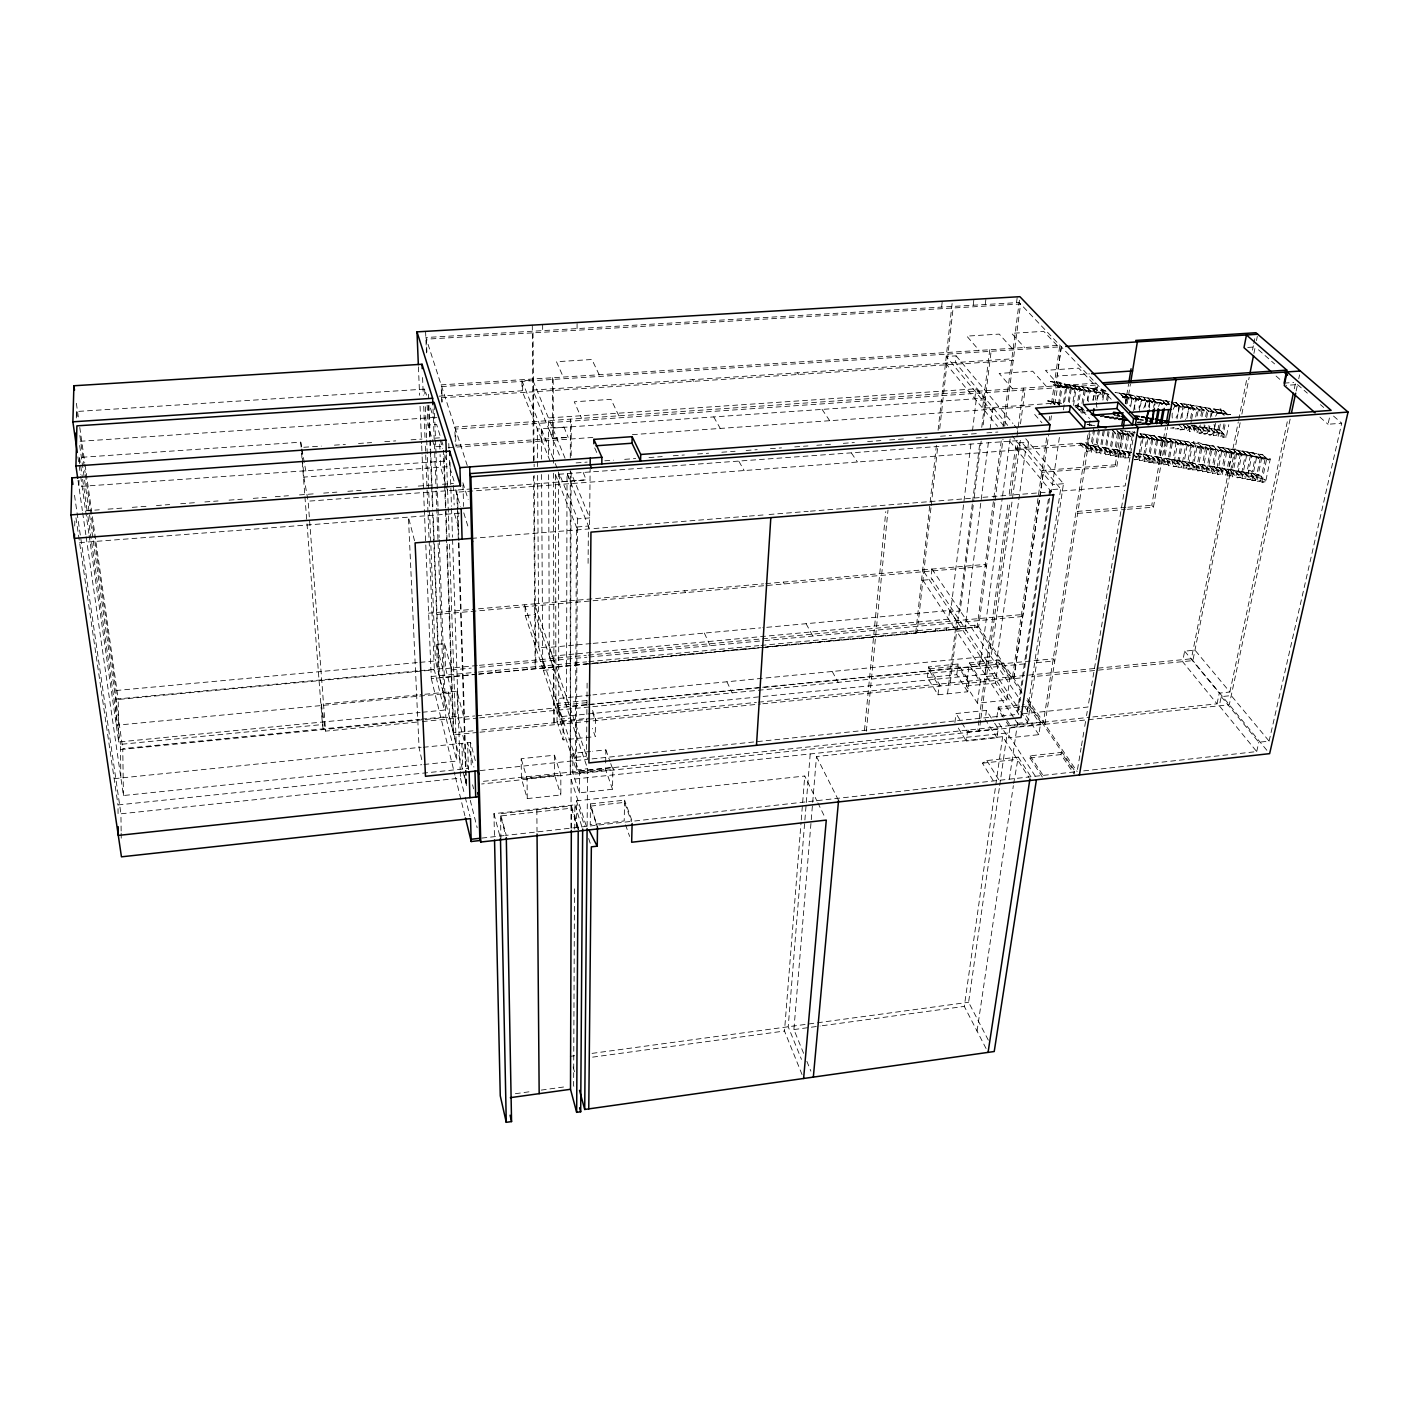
<?xml version="1.0" encoding="UTF-8"?>
<svg xmlns="http://www.w3.org/2000/svg" width="1419" height="1419" viewBox="0 0 1419 1419"><rect width="100%" height="100%" fill="white"/><g stroke="black" fill="none" stroke-linecap="round" stroke-linejoin="round"><path stroke-width="0.75" stroke-dasharray="5 3.75" d="M590.996 737.046L563.095 739.884L563.112 721.792M563.875 427.243L548.479 427.882L548.443 417.966L976.006 388.806L983.81 398.189L552.612 428.095M456.368 445.282L568.168 437.407L552.647 438.063L548.479 427.882M570.296 457.911L570.403 419.137M571.112 472.882L570.278 774.579L570.261 470.824L589.719 517.917L577.568 518.893L559.37 473.751L559.388 484.464L577.568 529.855M571.165 455.641L571.254 421.124M570.97 828.128L571.112 779.403L1007.242 732.949L1035.462 776.441M571.343 828.111L571.414 805.974L500.446 813.726L500.925 838.008M610.755 763.635L612.866 769.524L612.529 789.266L579.324 792.866L572.797 772.947L572.868 753.312L590.464 751.485M574.482 888.844L573.631 1085.624L574.713 1089.65M574.748 829.139L574.855 804.821L493.954 813.655L494.486 837.902M577.072 328.587L577.09 322.521M577.533 518.928L576.327 769.914L559.547 719.167L559.529 709.961M576.327 827.383L576.469 800.848L804.75 776.016L816.918 800.919M578.225 829.583L578.242 827.348M579.324 792.866L579.431 773.071L572.868 753.312M590.73 695.097L555.911 698.769L555.503 474.496L1020.296 440.458L991.101 656.731L981.203 657.689L1002.257 498.087M474.088 488.721L586.349 479.853L558.643 481.928M587.111 683.142L586.526 756.15L575.404 757.303L576.433 527.017L588.388 526.059L588.087 563.68M587.111 826.319L587.59 768.726L534.697 612.689M471.622 538.369L589.541 528.897L590.127 469.228M590.446 803.899L590.233 824.758L624.183 820.962L624.608 800.156L590.446 803.899L597.488 827.383L590.41 806.116L624.573 802.374L631.42 821.601M595.466 718.546L595.27 736.603L592.397 728.444M612.529 789.266L605.576 769.488L605.647 765.125M605.682 762.943L605.86 749.888L592.663 751.254M1054.228 404.238L1052.029 401.506L1061.128 403.209M1059.248 387.387C1044.632 377.135 1069.358 383.112 1068.738 388.7M1062.547 386.66L1059.319 383.077L1064.144 388.079M1068.472 388.948L1063.931 383.928L1055.133 382.438M1073.101 389.728L1068.56 384.531L1073.385 389.64M79.021 480.296L78.896 486.522L446.595 460.98L443.367 450.462L444.608 483.524M79.375 463.676L79.517 457.45L300.739 442.178L301.52 446.488M1085.677 390.544L1082.325 387.015L1087.273 392.016L1082.626 386.837L1073.207 385.276L1077.713 390.473M1084.329 411.191C1082.981 405.089 1067.283 401.985 1079.717 410.41M74.71 526.023L74.905 517.775M1105.525 390.899C1081.562 378.802 1112.798 404.841 1096.248 389.338L1073.527 385.525M1077.943 386.021C1092.63 401.701 1069.465 377.685 1081.03 389.764M76.307 417.966L76.466 411.51L424.671 389.108L426.534 395.192M1087.238 387.813L1091.85 392.868L1087.273 387.724L1090.306 391.325L1076.116 388.309M1093.375 450.479L1088.604 444.839L1093.677 450.302M1088.905 449.451L1083.85 444.005L1087.22 447.996M1096.284 393.595L1091.637 388.416L1096.568 393.382M1091.903 388.504L1082.36 386.89M1093.304 445.743C1110.616 462.505 1078.014 435.296 1102.847 447.499L1107.707 452.874M1098.377 446.595L1103.131 452.164L1098.182 446.79M1100.842 390.119L1105.915 395.067L1101.162 389.977M1107.973 452.714L1102.847 447.375L1112.638 448.972L1117.409 454.719L1112.443 449.007L1121.986 450.852L1125.533 454.719M1112.833 453.654L1107.831 448.12M1115.76 433.983L1112.035 429.975M1110.793 451.437L1120.726 453.867L1117.48 449.858L1122.447 455.428M1124.487 398.384L1119.52 393.081L1124.593 398.1M1119.768 393.187L1115.228 392.513M1120.584 434.835L1115.6 429.46M1147.811 402.269L1142.863 397.16L1124.38 393.826L1129.293 398.881M1125.728 435.473L1120.691 430.028M1127.076 451.579L1130.003 454.807M1129.027 399.129L1124.345 393.808M1133.87 435.988C1119.786 427.119 1145.346 435.438 1130.482 431.944M1130.588 436.36L1125.498 430.862M1133.692 399.803L1129.045 394.606L1119.893 393.311M1138.144 396.38L1143.235 401.542L1138.18 396.38L1143.146 397.018L1148.077 402.02M1138.712 400.584L1133.497 395.475L1138.677 400.46M1136.921 457.876L1133.107 453.708M1140.291 437.992L1136.442 433.877M1154.906 440.529L1149.656 435.012L1139.989 433.434L1145.009 439.056L1139.723 433.611M1152.53 403.067L1147.599 397.799L1152.813 402.836M1146.304 454.931L1151.412 460.359M1149.727 439.872L1144.814 434.161L1150.029 439.677M1157.496 403.865L1152.281 398.579L1157.549 403.635M1152.547 398.686L1143.271 397.231M1165.708 463.162L1160.511 457.574L1151.111 455.712L1156.254 461.21M1151.146 460.412L1146.02 455.038M1154.552 435.864L1159.678 441.557L1154.286 435.917M1169.185 403.475L1166.613 400.903L1157.23 399.378L1162.267 404.628L1157.248 399.431M1155.971 456.616L1161.097 462.026M1156.059 461.494L1151.093 455.907M1166.737 405.479L1161.7 400.158L1167.003 405.231M1160.919 462.346L1155.634 456.776L1159.358 460.643L1149.301 458.177M1163.97 437.726L1169.451 443.26L1164.272 437.549M1149.851 435.278L1159.376 436.68L1164.52 442.426L1159.181 436.715L1168.884 438.56L1174.152 444.094M1170.569 464.013L1165.371 458.266L1170.87 463.924M1179.065 444.945L1173.797 439.234L1179.366 444.75M1176.511 406.898L1171.349 401.719M1175.003 460.128L1180.519 465.734L1175.304 459.933M1175.748 464.722L1170.232 459.117L1175.446 464.864M1178.604 440.245L1184.209 445.761L1178.941 440.138M1180.839 403.386L1185.716 408.672L1180.803 403.315L1190.257 404.876L1195.437 410.286L1190.222 404.858M1182.222 428.219L1178.338 424.316M1190.488 409.47L1185.326 404.113L1190.789 409.293M1190.08 467.401L1184.812 461.654L1190.381 467.188M1186.887 428.928L1183.056 425.115M1188.696 441.752L1194.089 447.233M1188.856 446.559L1183.57 440.919L1189.087 446.648M1194.975 468.181L1189.636 462.541L1209.183 466.088L1214.717 471.782L1209.414 465.875L1219.276 467.649L1223.178 471.676M1191.925 429.567L1186.727 424.37M1200.243 411.067L1194.816 405.71L1218.602 409.86C1235.63 427.19 1206.416 395.866 1229.049 415.661M1208.616 450.054L1203.152 444.466C1177.735 432.742 1212.163 459.472 1193.61 442.622M1193.787 447.446L1188.43 441.93M1199.906 429.762L1196.182 425.984L1201.379 431.411L1195.898 426.197L1199.64 429.851M1199.889 469.121L1194.514 463.534L1200.155 468.873M1199.498 406.668L1205.033 411.865L1199.782 406.49M1200.031 411.084L1194.78 405.869L1185.539 404.184M1203.88 449.202L1198.275 443.455L1203.933 448.901M1210.372 428.591L1215.657 433.859L1210.372 428.396L1200.846 426.747L1205.955 432.281L1200.616 426.924L1191.446 425.257L1196.66 430.383M1204.536 407.288L1209.768 412.698L1204.394 407.253M1205.636 427.598L1210.921 432.813M1205.121 469.831L1199.658 464.19L1214.292 467.153M1209.343 408.158L1214.611 413.213M1208.332 445.14L1213.795 450.887L1208.066 445.194M1203.259 444.253L1213.227 445.956L1218.708 451.774L1213.192 445.938M1214.824 429.389L1220.411 434.675L1215.125 429.212M1214.043 466.94L1219.772 472.616L1214.362 466.798M1223.444 452.501L1217.963 446.843L1223.763 452.359M1210.159 428.414L1219.843 429.992L1225.236 435.261M1223.568 410.463L1227.417 414.632M1225.005 435.527L1219.808 429.975M1233.395 454.293L1227.772 448.635L1233.661 454.045M1228.694 453.193L1222.859 447.73L1228.552 453.512M1239.337 476.039L1233.767 470.221L1239.621 475.826M1234.033 470.31L1229.244 469.583M1219.027 467.631L1229.049 469.317L1234.388 475.205L1229.049 469.317L1238.663 471.25L1244.569 476.89M1238.007 450.32L1243.594 455.747M1238.698 455.002L1232.987 449.362L1252.871 452.803L1258.582 458.621L1252.888 452.838M1242.955 451.171L1248.33 456.794M1249.234 477.706L1243.629 471.942L1249.5 477.795M1247.904 451.952L1253.669 457.592M802.037 1074.538L784.494 1031.028L801.079 822.186M801.256 819.987L804.75 776.016M1253.775 473.769L1259.522 479.374M1254.538 478.505C1231.763 453.761 1282.9 494.557 1258.724 474.549M810.214 753.932L788.219 1026.753L801.469 1059.39M1268.621 460.093L1262.538 454.754L1268.355 460.341M1263.353 459.508L1257.553 453.885L1263.637 459.242M803.615 1053.341L793.895 1029.573L816.475 756.558L1002.648 736.674L1028.775 777.222M864.455 730.395L885.775 511.638M866.317 731.211L888.01 509.971M906.475 633.725L906.688 631.686L907.841 633.53M941.631 307.089L942.251 301.2M915.716 632.856L936.487 444.537M938.101 430.259L952.433 300.615M930.953 507.842L917.1 632.643L915.947 630.816M931.183 505.643L937.782 446.205M939.733 428.591L953.107 307.994M931.928 569.072L930.97 577.586L1019.303 709.677M1003.907 426.019L946.242 356.488L956.122 355.85L955.359 362.537L1007.916 425.611M927.37 677.572L928.594 666.912L958.109 664.003L969.159 681.138L967.723 691.762L937.977 694.778L927.37 677.572L956.778 674.646L967.723 691.762M935.245 631.012L935.493 628.972M973.203 305.209L973.895 299.356M937.977 694.778L939.254 684.047M946.242 629.965L946.473 627.943M985.265 304.5L985.957 298.664M974.8 398.757L976.006 388.806M970.88 444.005L950.641 611.855L960.184 610.986L973.913 499.878M972.458 430.915L976.148 400.406L986.258 399.697L982.782 428.006M947.537 693.802L956.512 620.688M989.77 349.748L982.587 408.229L1051.532 403.368L1052.951 404.947L1061.27 346.786L441.699 386.571L442.231 401.914M972.299 504.1L950.02 684.934L948.85 683.071M972.565 501.9L979.855 442.71M981.753 427.367L991.118 351.291M974.179 497.697L981.168 441.078M956.778 674.646L958.109 664.003M988.387 442.515L965.009 628.511L762.038 647.685M990.036 429.389L992.786 407.501M954.898 722.519L956.034 713.544L986.418 710.387L993.495 721.384M1010.08 676.934L1006.798 700.152L977.425 703.185L966.41 685.998L969.372 662.904L998.621 660.012L1010.151 677.023L1009.849 679.098L998.337 662.088L969.106 664.961L980.281 682.06M974.764 627.269L975.03 625.247M1016.536 302.655L1017.281 296.837M1021.982 693.075L977.141 627.056L1001.388 439.766M1003.073 426.64L1019.889 296.677M994.772 502.698L978.649 626.843L767.324 646.798M995.056 500.499L1003.002 439.216M1004.705 426.09L1020.563 304.003L426.374 339.159L426.888 352.373M994.684 723.211L998.213 728.71L996.954 737.72L966.286 741.002L967.474 731.973L956.034 713.544M1002.559 495.905L1010.505 436.023M977.425 703.185L980.511 679.896M986.276 665.405L985.088 674.309L956.601 631.224M978.968 720.284L977.797 729.047L979.181 731.246L980.653 720.284M979.252 718.103L1008.058 502.947M1009.228 494.184L1016.341 441.025M1017.068 435.651L1023.436 388.096M980.937 718.103L1009.885 502.734M1011.073 493.954L1017.937 442.923L1028.562 442.125L1027.587 449.202M1020.492 423.855L1025.05 389.941M986.418 710.387L985.194 719.344L996.954 737.72M996.262 664.376L1025.99 447.287M1006.798 700.152L995.446 683.071L998.621 660.012M996.847 717.482L998.302 707.088L1024.128 704.409M986.063 1048.517L964.299 1006.39L1002.648 736.674M1012.581 676.721L1046.885 436.041M1049.049 420.787L1049.67 416.441M1051.532 403.368L1059.833 345.26L441.149 384.868L441.752 402.145M1013.805 678.513L1048.606 435.278M1050.787 420.113L1051.408 415.785M1013.875 678.619L1043.426 472.208L1042.007 470.487L1115.316 464.793L1116.842 466.479L1043.426 472.208M1061.394 346.697L1057.19 376.035L1089.49 373.853M988.316 1040.162L968.592 1002.275L999.384 787.687M999.703 785.505L1007.242 732.949M1054.849 404.273L1057.669 386.358M1038.814 734.67L1026.576 716.418L1028.42 703.966L1040.748 722.129L1038.814 734.67L1008.448 737.915L1010.257 725.34L1005.468 718.049M1058.539 404.078L1060.951 385.986M1059.443 405.054L1062.051 387.032L1065.687 386.908M1017.37 711.912L1049.758 489.768L1060.667 488.899L1027.48 710.848M1018.416 710.884L1050.61 490.797M1063.416 402.872L1065.758 386.855L1062.104 386.997M1009.352 779.173L1018.062 719.717M1014.017 494.841L1051.408 491.843L1059.479 436.768M1063.452 409.843L1064.321 403.83M1064.622 401.825L1066.68 387.813L1070.334 387.582M1068.312 401.648L1070.369 387.635M1069.234 402.606L1071.292 388.593L1074.963 388.363L1072.622 404.433M977.052 1031.063L1013.361 785.647M1013.698 783.448L1018.239 757.125L986.861 760.566L982.427 763.174L994.648 782.951M1073.544 405.391L1075.939 389.374L1079.575 389.125L1076.932 407.218M1017.529 723.353L1027.728 722.271L1063.47 483.719L1025.724 438.755M1077.855 408.193L1080.799 390.26M1080.675 412.078L1084.081 389.87M1081.863 412.982L1085.216 390.935L1088.852 390.793M1030.212 755.83L1043.036 775.413L1042.699 777.577L1029.892 757.977L1030.212 755.83L1061.288 752.425L1074.502 771.901L1074.148 774.064L1060.951 754.571L1061.288 752.425M1087.38 400.779L1088.728 390.651M1088.32 401.737C1086.085 388.487 1098.945 386.855 1092.027 401.559M483.418 781.319L1043.444 722.094L1087.965 434.232M1089.278 425.718L1090.59 417.186M1093.269 400.513L1095.858 383.13L454.789 427.048L455.251 441.611M1093.641 428.485L1090.129 451.029L1086.475 451.331L1089.49 430.737M1044.934 724.275L1089.969 434.072M1095.255 399.998L1097.596 384.957L455.464 429.088L455.996 446.488M1096.976 400.335L1098.022 392.212M1096.976 407.324C1093.499 397.657 1106.536 382.545 1101.623 401.134M1098.448 429.318L1094.9 451.863L1091.246 452.164L1094.617 429.514M1102.882 400.087L1103.84 394.056L1107.512 393.826M1099.441 430.347L1096.036 453.016L1099.619 452.75L1103.255 430.152M1106.589 399.91L1107.547 393.879L1103.947 394.145M1107.547 400.868L1108.576 394.925M1104.248 431.181L1100.665 453.743L1104.425 453.477M1108.079 430.986L1104.461 453.53L1100.701 453.814M1109.073 432.015L1105.454 454.577L1109.215 454.311L1112.904 431.819M1110.243 455.428L1114.004 432.795M1114.057 455.215L1117.533 432.529M1115.103 456.226L1118.74 433.682L1122.411 433.38L1118.864 456.067L1115.245 456.386L1118.775 455.978M1125.267 403.067L1126.26 397.036M1115.316 464.793L1120.691 432.068M1125.338 403.705L1128.566 384.07M1126.243 404.025C1125.302 393.79 1136.176 395.936 1129.63 405.852M1116.842 466.479L1122.553 431.731M1127.2 403.51L1130.429 383.964M1123.671 434.604L1120.017 457.22L1123.6 456.953L1127.413 434.32L1123.706 434.604L1127.342 434.232M1130.606 406.845L1131.936 398.792L1135.59 398.65L1132.043 398.739M1133.639 410.676L1135.643 398.615M1134.952 409.648C1132.646 396.522 1146.605 394.553 1138.659 409.452M1128.477 457.752L1132.273 435.154L1128.531 435.314M1077.482 769.453L1081.118 747.937M1081.473 745.773L1082.555 739.317M1082.928 737.171L1084.364 728.55M1084.737 726.404L1086.174 717.783M1086.546 715.637L1087.256 711.327M1096.727 654.993L1087.983 707.017L1020.935 714.005M1097.1 652.829L1104.017 611.642M1104.39 609.478L1105.844 600.805M1106.217 598.641L1110.953 570.456M1111.308 568.292L1124.433 490.264M1134.349 431.287L1125.161 485.919L1062.388 490.956L1020.226 440.458M1139.652 410.446C1136.317 399.839 1150.614 394.127 1143.696 408.246M1145.044 407.2L1146.055 401.169L1149.727 400.921M1134.561 459.774L1138.038 459.508L1141.993 436.839M1139.404 460.607L1143.022 437.868L1146.818 437.62L1143.111 437.832M1148.734 407.022L1149.78 400.974M1149.745 407.998C1146.321 400.353 1159.465 398.473 1153.452 407.821M1139.244 460.448L1142.863 460.341L1146.854 437.673M1151.731 438.506L1147.794 461.14L1144.104 461.459L1147.9 438.719L1151.483 438.4M1154.463 408.796C1150.632 402.89 1162.409 399.2 1158.525 406.597M1148.822 462.204L1152.778 439.553L1156.538 439.393M1152.636 461.991L1156.609 439.358M1153.682 463.055L1157.656 440.404M1157.496 462.842L1161.487 440.192M1158.525 463.907L1162.551 441.256M1127.449 509.297L1153.434 507.151L1151.749 505.27L1165.513 427.509M1153.434 507.151L1167.713 426.817M1166.383 441.043L1162.338 463.694L1158.631 463.853M1171.065 441.77L1167.535 442.036L1171.225 441.823L1167.216 464.545L1163.562 464.864L1167.447 442.089M1172.289 418.055C1170.48 402.233 1184.865 400.105 1175.996 417.86M1168.263 465.609L1172.342 442.941L1176.049 442.639L1172.076 465.414L1168.511 465.734M1177.025 418.853L1179.207 406.739L1182.878 406.49M1180.732 418.658L1182.932 406.561L1179.331 406.827M1177.344 443.739L1180.98 443.633L1176.954 466.266L1173.3 466.585L1177.504 443.899M1182.133 417.629C1182.027 401.311 1193.326 404.309 1185.468 419.474M1181.725 467.17L1178.054 467.401L1182.151 444.644L1185.841 444.324L1181.619 467.011M1189.104 426.339C1191.375 431.819 1180.661 432.83 1185.415 426.516M1186.887 418.445L1188.732 408.335M1190.594 418.25L1192.457 408.158L1188.785 408.3L1192.35 408.211M1189.406 431.376L1191.268 421.266M1191.641 419.244L1193.503 409.151L1197.157 408.991M1194.23 425.115L1193.095 431.181L1189.494 431.323M1195.72 417.044L1197.051 408.849M1195.277 426.126L1194.142 432.174L1197.778 432.032M1197.157 416.015L1198.275 409.949M1195.578 446.027L1192.066 446.293L1187.898 469.139L1191.534 468.873L1195.845 446.134M1197.849 431.997L1198.966 425.931M1200.864 415.82L1201.999 409.754L1198.523 410.056M1200.403 424.902C1193.077 437.087 1206.363 435.225 1204.11 424.707M1201.911 416.814L1203.312 410.854M1192.687 469.902L1196.926 447.198M1205.636 416.636L1206.771 410.57L1203.152 410.694M1205.174 425.718C1197.813 437.903 1211.116 436.041 1208.882 425.523M1206.7 417.629L1207.835 411.563L1211.507 411.404M1197.583 470.771L1201.875 448.049L1205.547 447.73L1201.396 470.558M1210.407 417.434L1211.347 411.262M1209.946 426.534C1204.376 442.267 1217.112 433.771 1214.025 424.316M1211.861 416.406C1209.343 410.96 1220.606 409.896 1215.569 416.21M1202.478 471.622L1207.072 449.007M1206.31 471.41L1210.655 448.688L1206.913 448.847M1213.422 435.544L1215.498 423.288M1215.604 449.539L1211.223 472.279L1207.569 472.598L1211.755 449.752M1213.263 435.385L1216.775 435.296L1219.205 423.093M1220.269 424.104L1218.176 436.36M1212.571 473.467L1216.722 450.603L1220.5 450.444M1223.994 423.909L1221.635 436.059L1217.981 436.201M1225.076 424.92L1222.699 437.07L1226.353 436.804L1228.783 424.724M1212.411 473.307L1216.048 473.201L1220.34 450.284M1217.342 474.177L1221.67 451.473L1225.36 451.153L1221.067 473.999L1217.325 474.301L1220.961 474.052M1184.652 651.161L1219.276 693.128L1229.883 692.011L1194.975 650.133L1184.652 651.161L1182.595 661.662L1217.041 703.824L1091.832 717.056M1226.655 452.324L1222.167 475.081L1225.945 474.922M1225.998 474.868L1230.433 452.164M1231.71 453.122L1227.275 476.057L1230.876 475.791L1235.47 452.98L1231.71 453.264L1235.346 452.874M1266.848 750.279L1191.375 658.788L1238.29 421.869M1238.734 419.687L1246.911 378.394M1252.498 350.138L1253.367 345.793M1253.793 343.611L1255.088 337.083M1240.153 422.738L1192.882 660.615L1031.4 676.863M1241.873 414.082L1249.181 377.259M1253.917 353.437L1255.212 346.945M1256.471 340.613L1257.305 336.374M1236.605 454.045L1232.313 476.944M1240.437 453.832L1235.878 476.607L1232.153 476.766M1245.385 454.63L1241.643 454.86L1236.996 477.689L1240.774 477.405M1241.962 478.558L1246.574 455.765M1250.423 455.552L1245.616 478.238M1251.877 480.296L1256.578 457.486M1255.709 480.083L1260.427 457.29L1256.666 457.45M1260.675 480.952L1265.216 458.035L1261.668 458.302L1256.862 481.183L1260.622 481.006L1256.95 481.254M1261.828 482.052L1266.599 459.224L1270.271 458.905L1265.659 481.839L1261.881 482.123L1265.571 481.751M1217.041 703.824L1219.276 693.128M1221.227 696.64L1258.795 742.243L1269.1 741.108L1231.231 695.594L1221.227 696.64L1219.311 705.793L1256.702 751.573L1083.69 770.872M1229.883 692.011L1287.849 419.137M1294.288 388.806L1295.671 382.314M1290.137 419.119L1229.28 704.746L481.68 783.98M1296.132 391.041L1297.516 384.567L1286.128 385.365M1298.74 378.749L1299.573 374.882M1269.1 741.108L1341.718 423.234L1328.007 424.263L1329.798 416.317M1256.702 751.573L1258.795 742.243M1057.935 385.879L1053.608 385.01L1050.415 381.516L1055.026 382.243L1059.496 387.139M1131.546 452.484L1122.057 450.657L1126.97 456.368M1139.971 438.028L1136.158 434.125M1161.629 400.282L1152.654 398.792M1155.953 456.705L1165.531 458.621M1195.259 468.022L1189.902 462.488L1179.881 460.891L1185.273 466.62L1180.147 460.767L1160.529 457.415L1165.957 462.878M1208.279 445.513L1203.436 444.324L1208.864 449.77M1218.868 409.843L1209.467 408.335M1210.017 470.629L1204.483 465.006M1047.843 400.938L1052.277 401.524L1054.494 403.989M1072.054 388.114L1068.791 384.514M1169.167 438.418L1174.4 443.81M1056.783 402.499L1058.805 405.018M1091.619 425.132L1094.9 425.771M1157.106 399.644L1143.04 397.249M1112.815 449.238L1122.269 450.692L1127.236 456.12M1149.425 435.083L1159.323 436.963M1149.567 435.314L1154.605 440.706M1174.187 439.464L1193.592 442.799M1189.636 462.541L1199.445 464.492M1219.861 430.205L1210.531 428.627M1219.205 467.862L1224.508 473.485M1254.236 478.682L1248.543 472.97L1238.698 471.073L1244.552 476.66M1054.92 382.474L1050.415 381.516M1059.514 383.236L1063.86 388.167M1073.207 385.276L1077.961 390.225M1056.765 402.233L1059.479 405.302M1079.646 410.676L1076.01 406.881M1124.38 394.092L1115.086 392.371M1128.921 394.925L1133.71 399.927M1091.654 425.079L1087.096 424.316M1091.725 425.363L1087.256 424.494M1093.517 445.921L1083.814 444.253L1088.604 449.646M1144.778 434.161L1148.237 438.223M1168.954 438.365L1183.677 441.203M1213.99 409.151L1219.4 414.295L1214.096 408.92M1208.491 445.389L1218.211 446.861M1222.894 447.695L1233.04 449.415L1238.379 455.197M1222.947 447.978L1213.245 446.063M1063.984 384.035L1073.243 385.578L1064.321 383.981M1054.902 404.521L1052.188 401.737M1079.753 406.224L1084.063 411.439M1166.649 400.974L1168.919 403.723M1123.653 433.292L1133.675 435.704L1130.358 431.731L1132.876 434.391M1146.57 459.508L1141.426 453.991L1151.128 455.747M1251.948 480.261L1255.655 480.03M1255.62 480.136L1251.93 480.367M1227.169 475.915L1230.894 475.667M1242.015 478.522L1245.722 478.398M1250.653 479.267L1247.053 479.533M1197.636 470.718L1201.361 470.487M1201.308 470.611L1197.707 470.86M1206.221 471.339L1202.744 471.747M1207.463 472.438L1211.17 472.208M1173.194 466.425L1176.901 466.195M1246.627 455.712L1250.37 455.499M1250.334 455.605L1246.698 455.871M1182.949 468.146L1186.656 467.915M1260.374 457.326L1256.702 457.592M1187.845 468.997L1191.552 468.767M1265.34 458.195L1261.668 458.443M1192.74 469.866L1196.43 469.742M1215.515 449.592L1211.932 449.858M1144.051 461.317L1147.758 461.086M1148.893 462.151L1152.6 461.938M1152.547 462.044L1148.947 462.292M1153.736 463.002L1157.425 462.896M1162.25 463.747L1158.578 463.978M1163.456 464.722L1167.163 464.492M1190.825 445.335L1187.153 445.566M1119.928 457.078L1123.617 456.847M1124.735 457.911L1128.424 457.805M1200.687 446.896L1197.033 447.145L1200.722 446.914L1196.288 469.583M1211.826 449.699L1215.569 449.486M1086.386 451.189L1090.058 450.94M1157.709 440.351L1161.451 440.138M1161.398 440.245L1157.691 440.458M1203.702 433.771L1207.303 433.558M1212.039 434.462L1208.438 434.675M1095.929 452.856L1099.636 452.643M1176.12 442.781L1172.466 443.03M1109.161 454.435L1105.561 454.683M1226.318 436.928L1222.788 437.141M1113.986 455.144L1110.492 455.534M1185.894 444.484L1182.275 444.732M1175.269 428.91L1178.87 428.698L1175.322 429.035M1180.005 429.709L1183.588 429.496M1183.535 429.602L1180.058 429.851M1152.831 439.518L1156.556 439.287M1198.949 432.955L1202.549 432.742M1217.484 413.124L1221.103 412.929M1221.049 413.035L1217.555 413.266M1122.482 433.54L1118.864 433.771M1165.034 404.309L1168.653 404.096L1165.017 404.397M1178.125 405.799L1174.542 406.011M1187.597 407.395L1184.049 407.625M1130.89 397.852L1127.307 398.083M1140.255 399.448L1136.69 399.644M1144.973 400.229L1141.426 400.442M1149.674 401.027L1146.144 401.24M1150.844 401.914L1154.427 401.701M1081.917 412.947L1085.393 412.698M1155.563 402.712L1159.181 402.517M1122.606 397.178L1126.225 396.965M1126.172 397.072L1122.66 397.302M1071.363 388.558L1074.928 388.345M1079.54 389.232L1075.992 389.445M1080.639 390.101L1084.169 390.012M1098.129 392.371L1094.759 392.602M1057.492 386.216L1061.075 386.128M1070.281 387.689L1066.733 387.884M515.363 1093.712L532.639 1091.317M541.26 1090.111L567.157 1086.511M570.261 1056.321L574.624 1055.736M592.06 1053.377L968.592 1002.275M793.895 1029.573L809.185 1027.498M811.366 1027.196L820.111 1026.008M822.293 1025.706L964.299 1006.39M592.645 1057.137L784.494 1031.028M481.857 838.079L504.224 835.578M630.001 821.53L506.264 835.348L500.446 813.726M1074.502 771.901L632.164 821.282L624.608 800.156M982.427 763.174L1017.263 759.36M1029.892 757.977L1060.951 754.571M527.265 798.595L560.842 794.977L560.824 775.04L554.51 755.21L521.163 758.668L521.412 778.499L527.265 798.595L527.034 778.623L521.163 758.668M121.147 831.002L120.934 813.797L460.466 778.091L464.705 795.154M576.38 769.914L587.59 768.726M579.449 770.889L612.902 767.342M1010.257 725.34L1040.748 722.129M1043.497 722.182L1089.632 717.304M521.412 778.499L554.563 774.987L560.842 794.977M572.797 772.947L605.576 769.488M527.034 778.623L560.824 775.04M579.431 773.071L612.866 769.524M967.474 731.973L998.213 728.71M86.151 536.879L123.418 795.527L421.727 764.699M423.909 764.486L456.812 761.081L449.255 539.326M1019.516 706.964L998 709.198L1005.166 720.16M1021.662 706.733L1028.119 706.059L1040.411 724.24L1009.956 727.468L1006.373 721.987M118.061 813.655L117.99 804.945L468.376 768.424L467.614 742.776L473.911 767.094M480.154 770.588L587.679 759.325L534.626 603.855L476.11 609.035M592.078 758.881L1018.824 714.254L922.652 569.853M114.141 778.676L421.159 747.245M423.341 747.281L470.558 742.474L475.33 760.708M543.335 661.325L543.388 670.353L558.767 716.843L760.868 696.676M763.067 696.463L995.003 673.333M559.583 719.167L570.42 718.085M986.542 676.473L996.44 675.479M586.827 700.525L557.011 703.452L557.028 721.42L588.814 718.245M473.006 730.82L453.3 732.807L444.679 485.724M481.751 729.951L586.881 719.504M589.009 719.185L756.345 702.387M758.544 702.174L1191.375 658.788M477.777 732.417L453.814 734.829L444.058 454.559M479.959 732.204L760.619 703.984M762.819 703.753L1022.638 677.75M966.41 685.998L995.446 683.071M120.846 777.736L120.438 744.372L322.45 724.541L323.248 729.561L321.297 704.214L417.895 694.938M586.81 702.636L557.011 705.58L563.148 724.027M123.418 795.527L122.761 748.629L419.421 719.362M421.62 719.149L445.797 716.772L456.812 761.081M120.509 749.569L457.858 716.293L464.687 742.829M586.313 704.675L566.536 706.627L567.015 473.644L589.63 528.897M588.513 704.445L979.482 665.83L980.653 656.962L592.929 694.884M463.889 717.021L474.673 715.956M476.819 715.744L1053.235 658.788L1054.76 660.899L1033.138 663.045M321.297 704.214L325.59 731.122L420.166 721.774M422.365 721.562L463.889 717.446L457.024 691.177L420.095 694.725M464.51 719.38L477.458 718.085M479.622 717.872L1024.5 663.897M89.149 535.424L118.699 741.977L420.148 712.462M422.348 712.249L444.342 710.103L438.099 543.566M543.424 670.353L553.907 669.36M956.637 631.224L966.233 630.302M590.943 643.57L549.508 647.401L549.543 656.358L948.601 619.127L949.648 610.436L762.783 627.695M116.056 699.088L417.683 670.885M419.9 670.673L445.548 668.278L451.916 692.986L116.305 725.269L115.986 690.521L94.062 535.761M477.227 665.511L442.799 668.881L436.538 644.403L444.644 643.658L451.047 668.118M479.409 665.316L586.242 655.33M588.388 655.117L1021.414 614.604L1022.762 616.485L762.588 640.767M118.699 741.977L118.22 699.478L434.338 669.892L444.342 710.103M451.561 669.945L471.214 668.101M479.959 667.267L586.898 657.245M589.098 657.032L760.389 640.98M431.216 676.508L476.092 672.269M478.274 672.074L586.65 661.857M588.85 661.644L758.81 645.627M761.01 645.414L977.407 625.016L1021.272 689.492M476.678 674.256L439.464 677.785L433.185 515.345M478.877 674.06L758.544 647.632M425.789 544.949L431.305 678.619L476.429 674.362M478.593 674.149L591.031 663.524M593.248 663.312L763.085 647.277M765.302 647.064L977.141 627.056M525.136 606.711L525.243 615.509L542.75 668.402L586.242 664.305M588.442 664.092L759.839 647.898M593.124 643.375L760.619 627.89M115.986 690.521L417.842 662.549M420.042 662.354L435.473 660.917L443.739 693.785M525.278 615.509L535.353 614.604M922.918 580.211L932.159 579.378M428.591 613.203L473.911 609.23M534.626 603.909L763.546 583.83M765.746 583.635L985.247 564.407L986.524 566.163L437.017 614.445M1125.799 507.417L1076.081 511.514L1077.66 513.43L1125.285 509.474M1127.963 507.239L1151.749 505.27M593.993 528.542L747.174 516.25M749.356 516.073L764.681 514.849M769.063 514.494L808.174 511.354M810.355 511.177L901.81 503.851M904.009 503.674L945.817 500.322M948.016 500.144L989.823 496.774M992.023 496.615L1011.818 495.018M1270.36 459.064L1266.653 459.295M1063.47 483.719L1052.472 484.588L1012.155 435.952M1205.618 447.89L1201.946 448.12M1225.431 451.313L1221.724 451.526M1134.42 459.596L1138.056 459.366M1230.273 452.005L1226.903 452.43M79.606 542.643L460.058 513.146M1138.251 436.981L1141.94 436.768L1138.41 437.141M471.924 488.899L308.118 501.191L325.59 731.122M1015.436 448.085L1086.652 442.746L1088.338 444.626L457.415 492.145L458.94 540.674M1016.235 449.043L1026.788 448.244M576.096 462.896L587.129 462.097M604.796 460.803L613.629 460.146M624.679 459.348L635.73 458.532M648.98 457.574L662.23 456.599M673.262 455.783L684.313 454.985M697.563 454.009L708.595 453.211M721.845 452.235L735.113 451.26M746.146 450.462L757.196 449.646M770.446 448.67L781.479 447.872M794.729 446.896L807.979 445.938M816.812 445.282L832.279 444.147M843.329 443.349L854.362 442.533M867.612 441.575L880.862 440.599M889.695 439.961L905.162 438.826M916.195 438.01L927.246 437.212M940.495 436.236L951.546 435.42M962.579 434.622L978.046 433.487M986.879 432.848L997.912 432.032M86.062 510.787L99.259 509.793M108.057 509.137L123.471 508.002M132.269 507.346L147.665 506.193M156.462 505.554L169.659 504.561M180.674 503.745L196.07 502.592M204.868 501.954L218.065 500.96M229.062 500.144L242.259 499.169M253.274 498.353L266.47 497.359M275.268 496.703L288.465 495.728M299.462 494.912L314.876 493.759M323.674 493.102L336.871 492.127M347.868 491.311L361.065 490.335M372.08 489.52L385.276 488.526M396.273 487.71L407.271 486.894M418.268 486.078L433.682 484.926M442.48 484.269L453.477 483.453M305.83 471.108L301.591 447.428L303.879 477.103L449.539 466.532L454.967 484.163M1216.26 412.219L1212.677 412.415M303.79 447.287L321.297 446.063M334.423 445.158L345.385 444.395M358.51 443.473L371.636 442.568M384.78 441.646L395.724 440.883M411.049 439.819L421.993 439.056M435.119 438.152L439.5 437.85M1284.106 383.112L1293.738 382.456M448.209 447.641L454.754 447.18M456.936 447.038L592.876 437.442M632.413 434.64L1033.351 406.331M427.172 405.231L427.953 425.026L436.609 424.441L440.866 438.276M80.12 441.291L433.363 417.505M436.946 417.612L433.38 417.842L429.638 405.337M439.056 396.203L522.05 390.793L521.926 380.682L532.746 379.99L566.429 461.565M441.806 397.781L1013.237 360.426L1011.853 358.865L532.834 390.083L560.576 457.911M1247.727 347.442L1253.332 347.07M1166.134 440.937L1162.8 441.362M1124.912 458.071L1128.69 435.473M1219.276 467.685L1224.792 473.219M1117.48 449.894L1122.145 455.517M1166.631 401.009L1169.611 401.595M1222.415 413.532L1212.447 411.208M1212.837 411.936L1202.904 409.612M1203.277 410.322L1188.608 407.218M1188.998 407.909L1179.739 406.224L1176.049 402.499L1181.247 407.625M1179.491 406.313L1174.382 404.823M1170.001 404.734L1160.192 402.428M1160.547 403.138L1150.774 400.85M1151.111 401.542L1136.654 398.473M1136.991 399.182L1127.289 396.912M1127.626 397.604L1122.606 396.114M1099.601 392.886L1090.005 390.633M1076.4 388.983L1066.875 386.748M1067.159 387.44L1057.652 385.205M1219.01 409.931L1223.568 410.854M1199.942 406.739L1209.254 408.459M1190.435 405.142L1199.729 406.863M1171.509 401.967L1180.75 403.67M1223.426 433.912L1218.265 432.369M1218.655 433.097L1208.757 430.755M1209.148 431.465L1194.514 428.325M1185.699 427.332L1194.904 429.035M1052.029 401.754L1047.701 400.779L1050.876 404.326M1078.405 409.027L1082.732 409.914M1162.072 400.371L1166.436 401.222M1129.222 394.872L1138.357 396.557M1101.286 390.19L1105.703 391.076L1108.913 394.447L1099.299 392.194M1092.009 388.629L1101.055 390.296M1266.706 458.674L1261.26 457.042M1261.704 457.805L1251.274 455.322M1251.718 456.084L1241.306 453.601M1241.749 454.364L1231.373 451.881M1130.092 431.979L1125.214 431.092L1130.269 436.502M1231.798 452.643L1221.457 450.178M1221.883 450.94L1211.578 448.457M1211.986 449.22L1201.716 446.754M1202.106 447.517L1191.871 445.069M1192.262 445.814L1182.062 443.367M1182.435 444.129L1172.254 441.681M1172.644 442.426L1162.498 439.996M1162.853 440.741L1152.742 438.311M1153.115 439.056L1143.022 436.626M1138.783 436.431L1143.377 437.371M1201.059 427.03L1210.318 428.769M1191.605 425.416L1200.846 427.154M1123.99 434.037L1118.811 432.458M1075.265 405.603L1079.487 406.437M1052.401 401.719L1061.306 403.386M1262.538 478.717L1252.161 476.199M1252.605 476.979L1242.264 474.46M1136.637 453.264L1141.479 454.062L1146.286 459.756M1242.689 475.241L1228.109 472.545L1224.065 468.447L1229.741 474.088M1217.999 470.913L1207.764 468.43M1208.172 469.192L1197.955 466.709M1198.363 467.472L1188.182 464.989M1188.572 465.769L1179.083 463.942L1175.34 460.004M1178.817 464.048L1168.706 461.583M1169.061 462.346L1158.986 459.88M1149.656 458.94L1139.634 456.492M1135.431 456.297L1139.989 457.255M1111.112 452.182L1101.215 449.77M1101.534 450.515L1091.672 448.085M1091.991 448.83L1082.732 447.074L1079.327 443.242L1083.832 444.271M1262.786 454.914L1253.03 453.051L1262.857 454.594M1248.064 452.2L1252.658 453.104M1238.131 450.479L1247.851 452.342M1228.233 448.776L1237.918 450.621M1218.353 447.074L1228.003 448.918M1193.751 442.834L1203.347 444.661M1183.96 441.149L1193.521 442.976M1164.431 437.779L1173.956 439.606M1159.554 436.946L1164.201 437.921M1140.149 433.611L1149.621 435.402M1120.833 430.276L1130.251 432.068M1248.968 473.041L1258.653 474.904M1239.089 471.303L1248.755 473.183M1234.158 470.452L1238.876 471.445M1224.313 468.731L1229.014 469.724M1214.504 467.011L1224.1 468.873M1180.324 461.033L1189.831 462.878M1170.604 459.348L1180.094 461.175M1165.762 458.497L1170.391 459.472M1146.428 455.109L1155.864 456.936M1136.796 453.424L1146.197 455.251M1127.183 451.756L1131.759 452.714M1122.394 450.905L1126.952 451.881M1103.255 447.57L1112.585 449.362M1093.73 445.903L1103.024 447.695M1088.976 445.069L1093.499 446.027M1079.469 443.402L1088.621 445.123M1255.372 456.35L1251.664 456.581L1246.911 479.427L1250.689 479.143L1255.425 456.421L1251.7 456.723M1241.714 455.002L1245.368 454.736L1240.827 477.476L1237.049 477.76M1093.339 445.938L1096.763 449.681M1112.425 449.273L1115.919 453.033M1253.775 473.68L1259.203 479.569M1189.636 462.754L1193.468 466.62M1185.273 404.362L1175.783 402.659L1180.963 407.874M1258.44 349.766L1274.617 363.92M1297.516 384.567L1307.342 393.152M1320.433 404.61L1323.714 407.466M1333.541 416.069L1341.718 423.234M1276.089 376.035L1282.51 381.711M1319.901 417.08L1328.007 424.263M1222.025 412.823L1227.222 414.348L1223.373 410.676M1209.059 408.264L1214.38 413.497M1247.638 452.129L1253.349 457.787M1242.672 451.277L1248.365 456.918M1237.705 450.426L1243.363 456.049M1205.387 427.758L1210.655 433.061M1243.612 472.101L1247.638 476.11M1171.083 401.985L1176.227 407.076M1217.591 470.15L1227.861 472.651L1224.012 468.447L1229.457 474.336M1191.18 425.434L1196.394 430.631M1187.827 425.895L1190.169 428.236M1186.461 424.618L1191.658 429.815M1183.322 424.866L1187.189 428.751M1152.263 398.739L1155.829 402.34M1204.288 465.237L1209.733 470.877M1199.41 464.385L1204.82 470.026M1111.219 399.271L1019.144 302.513L425.842 337.509L467.241 465.538M1057.12 345.438L1043.728 331.337L1011.623 333.341L1024.589 347.513M1093.056 383.325L1078.671 368.142L1045.484 370.359L1059.443 385.631M1120.407 430.294L1125.427 435.668M1120.389 453.122L1130.34 455.552L1126.775 451.685M1115.866 429.194L1120.868 434.569M1136.654 453.175L1141.727 458.656M1136.371 453.441L1141.461 458.905M1112.301 429.709L1116.026 433.735M1132.823 453.956L1136.619 458.053M1082.644 410.996L1089.49 418.499M1107.618 448.404L1112.531 453.832M1012.049 348.329L999.242 334.104L966.818 336.126L979.199 350.422M1046.477 386.518L1032.695 371.21L999.171 373.445L1012.51 388.841M1034.682 414.419L1041.901 422.756M956.122 355.85L1012.935 423.518M1014.354 425.221L1018.611 430.294M945.515 363.193L997.592 426.356M1009.76 441.238L1051.408 491.843M1027.427 698.556L1077.127 771.617M1026.948 700.401L1075.513 771.936M931.946 569.037L1020.314 700.135M1025.139 707.283L1029.13 713.136M797.513 372.825L798.613 374.456M822.062 409.346L829.707 420.716M851.453 453.069L857.466 462.009M1020.509 711.469L1027.728 722.271M949.63 610.578L956.459 620.83M980.635 657.121L986.258 665.564M922.882 580.211L955.395 629.415M986.507 676.473L1013.911 717.943M1015.099 719.752L1017.494 723.353M969.372 662.904L980.564 679.985M998.302 707.088L1004.28 716.223M998.941 723.229L1008.448 737.915M1018.239 757.125L1030.921 776.778M968.893 683.213L957.843 666.079L928.363 668.97L939.059 686.211M928.594 666.912L940.407 685.891M967.9 730.093L969.266 732.293M986.861 760.566L999.136 780.326M958.322 728.071L966.286 741.002M692.632 379.671L693.554 381.321M713.704 416.867L720.267 428.432M738.962 461.423L744.141 470.558M783.27 582.109L784.281 583.936M806.081 623.704L812.821 636.067M832.208 671.471L838.168 682.362M816.475 756.558L838.558 800.422M817.858 802.835L825.344 818.178M599.19 374.758L591.9 359.504L556.461 361.721L563.272 377.046M618.879 415.82L610.986 399.342L574.252 401.79L581.595 418.374M684.632 590.747L685.501 592.61M704.338 633.087L710.156 645.68M726.936 681.776L732.098 692.862M594.721 447.943L597.381 453.938M563.875 426.817L568.168 437.407M583.262 472.545L586.349 480.296M567.245 473.733L570.243 481.059M806.843 1061.27L810.905 1071.168M521.926 380.682L554.403 461.423M555.237 463.481L557.72 469.636M541.455 439.287L522.724 392.478L522.6 382.403M549.916 460.714L542.058 441.025L542.005 430.631M555.414 474.514L558.643 482.389M575.6 662.886L576.309 664.855M592.574 710.44L596.175 720.515M612.99 767.608L613.842 769.967M592.557 712.569L595.483 720.763M605.86 749.888L610.064 761.666M625.548 824.829L629.628 836.447M549.508 647.401L553.268 658.416M549.543 656.358L553.286 667.427M524.516 604.937L576.469 760.46M545.144 667.799L544.488 665.83L544.506 667.923M557.011 703.452L563.769 723.779M579.537 771.156L580.336 773.515M557.028 721.42L563.095 739.884M535.158 666.699L535.797 668.668L534.218 475.613M571.112 779.403L587.094 828.554M576.469 800.848L584.593 825.947M588.654 838.487L590.676 844.748M574.855 804.821L582.659 829.051M571.414 805.974L578.225 827.312M578.207 829.547L571.396 808.191L500.481 815.96L505.785 835.631M462.896 482.762L468.164 499.47M441.469 440.262L443.296 446.205L434.462 446.825L427.953 425.026M463.782 512.862L468.004 526.591M440.156 439.943L442.728 448.369M455.393 489.732L460.519 506.477M447.606 490.726L440.564 467.17L440.103 454.612M454.452 513.589L459.153 529.305M573.152 1066.964L574.89 1073.332M493.954 813.655L499.914 836.199M414.543 540.763L408.424 517.155L419.066 747.707L422.277 762.021M472.562 784.796L473.609 788.875M455.357 718.298L448.635 691.975L449.539 717.109L456.226 743.698M468.589 769.719L461.867 743.361L462.683 769.027M464.226 775.164L466.283 783.359M466.567 785.576L438.968 675.781L432.493 509.102M470.274 800.334L477.156 827.756M465.237 797.283L469.991 816.493M431.305 678.619L454.931 775.076M455.464 777.222L464.918 815.801M303.879 477.103L307.763 499.186M75.97 517.811L117.99 804.945M74.515 495.302L76.732 510.574M77.052 512.756L120.934 813.797M77.903 456.865L78.843 463.41M79.145 465.592L80.404 474.318M80.706 476.5L88.829 533.242M78.01 480.349L82.355 510.609M82.674 512.791L85.832 534.697M76.378 403.298L78.542 418.658M79.783 427.438L84.75 462.541M85.051 464.74L118.22 699.478M76.466 411.51L77.389 418.055M79.854 435.491L85.105 472.545M85.424 474.726L93.76 533.579M79.695 445.495L122.761 748.629M79.517 457.45L82.32 477.156M82.639 479.338L87.623 514.387M87.943 516.587L120.438 744.372M300.739 442.178L301.431 451.011M301.591 453.211L306.841 521.589M307.018 523.806L322.45 724.541M418.428 366.847L419.598 395.28M420.059 406.26L421.603 443.686M421.691 445.885L422.064 454.701M422.152 456.9L423.518 489.91M423.607 492.127L425.7 542.75M428.503 394.234L428.68 398.633M428.928 405.249L432.848 506.548M425.594 331.354L426.445 352.905M428.485 405.71L430.188 449.699M430.276 451.916L432.423 506.902M436.538 644.403L437.513 669.023M424.671 389.108L424.937 395.741M425.363 406.792L426.605 437.726M426.693 439.925L429.407 508.445M429.496 510.645L435.473 660.917M422.578 377.543L423.288 395.262M423.731 406.331L424.99 437.336M425.345 446.205L428.006 512.649M428.095 514.866L434.338 669.892M434.196 404.575L435.438 437.797M435.509 439.996L437.974 506.423M438.063 508.641L439.127 537.429M439.216 539.646L445.797 716.772M433.043 408.974L436.041 488.597M436.112 490.797L438.01 541.366M439.73 444.129L440.032 452.519M444.644 643.658L445.548 668.278M446.382 454.719L449.184 537.109M453.548 485.617L454.169 504.987M450 462.097L451.473 506.281M451.544 508.499L452.501 537.216M452.572 539.433L460.164 769.258M460.235 771.457L460.466 778.091M448.776 443.491L448.989 449.77M449.344 460.253L449.539 466.532M457.024 691.177L457.858 716.293M458.993 542.892L466.496 783.377M456.776 490.034L458.355 540.71M458.426 542.927L465.964 783.164M462.966 484.908L463.605 506.406M470.558 742.474L471.303 768.122M495.745 670.424L495.781 672.535M121.165 833.166L121.254 839.622M527.176 667.462L527.194 669.555M537.553 466.603L537.287 429.035L548.443 428.254L548.568 456.953M537.624 475.436L538.848 647.809L549.295 646.851L548.639 474.62M533.047 332.862L534.147 466.78M536.843 809.752L537.021 831.782M532.285 325.128L533.438 462.807M533.562 476.039L535.176 668.81M542.643 324.525L542.679 330.627M541.313 428.91L541.49 459.1M541.579 474.496L542.75 668.402M554.51 755.21L554.563 774.987M553.197 379.405L553.41 464.439M553.428 473.236L554.049 724.754L553.233 658.363M552.488 377.738L552.647 438.506M558.536 471.924L558.767 716.843M1187.082 445.495L1183.056 468.288L1186.656 468.022L1190.913 445.282L1187.171 445.442M1236.694 453.991L1240.401 453.761L1236.694 453.991M1222.327 413.922L1225.91 413.727L1222.327 413.922M1227.133 414.738L1230.716 414.543L1227.133 414.738M1170.586 428.095L1174.152 427.882L1170.586 428.095M1160.334 403.51L1163.917 403.315L1160.334 403.51"/><path stroke-width="1.5" d="M582.659 829.051L580.69 1111.769L576.664 1112.354L570.509 1089.295L571.325 830.328M576.664 1112.354L578.207 831.747M1036.313 780.45L994.222 1051.514L584.717 1109.463L587.094 828.554M590.215 458.142L590.162 464.793L591.51 467.898M593.851 443.757L593.887 439.376L632.147 436.662L640.732 454.47L640.572 461.086L632.005 443.225L632.147 436.662M588.761 1108.895L591.351 846.841L597.257 846.167L597.488 827.383M601.816 463.942L601.887 457.29L593.887 439.376M77.708 478.292L75.934 465.946L76.892 425.86L434.125 402.357L445.885 440.121L446.311 452.643M74.515 534.253L74.427 538.369L470.789 507.825M632.111 823.517L631.668 842.247L826.284 820.093L803.615 1078.493M75.721 441.593L75.934 432.99M77.282 452.501L72.883 421.815L73.894 385.755L422.046 364.257L432.653 398.296L432.884 404.699M70.95 514.884L71.961 477.848L449.646 451.047L460.483 485.812L70.95 514.884L121.449 856.828L470.523 818.621L471.214 841.52L479.87 840.545L469.671 466.922M1098.182 426.285L1101.605 426.959M1098.341 426.463L1106.288 427.616L1101.304 427.013M756.487 745.33L770.819 517.616M813.335 1077.11L838.558 800.422M1049.12 431.074L1050.025 424.689L1035.551 408.104L1070.334 405.639L1085.287 422.117L1084.311 428.485L1069.394 411.936L1070.334 405.639M1053.856 494.805L590.943 532.125L588.903 762.925L1021.059 717.553L1053.572 494.468M988.067 1052.384L1029.91 779.013M1093.925 408.601L1092.932 415.058L1123.209 412.876M1097.738 427.509L1098.732 421.141L1083.602 404.699L1117.995 402.269L1133.604 418.605L1136.513 418.392L1135.448 424.724L1138.127 427.562L1079.416 774.969M1133.604 418.605L1132.539 424.937L1116.984 408.548L1117.995 402.269M1121.755 425.523L1123.192 416.796M1128.921 381.888L1131.067 368.798M1123.263 427.403L1124.699 418.711M1130.783 381.8L1137.364 341.819L1135.732 340.436L1255.957 332.738L1348.05 412.06L1269.633 753.649L480.757 842.035L479.817 838.292L471.143 839.268M1145.984 423.128L1148.06 411.049M1153.097 409.825C1154.197 428.893 1140.592 430.276 1149.408 410.02M1152.015 422.897L1154.463 408.796M1155.722 422.72L1158.17 408.619M1156.716 423.713L1159.181 409.594M1160.423 423.518L1162.888 409.417M1161.434 424.512L1164.272 408.37M1166.276 423.181L1168.564 410.233M1168.085 424.636L1176.103 379.565L1174.311 377.826L1286.82 370.111L1284.106 383.112M1250.033 372.931L1253.491 355.601M1289.215 412.627L1293.365 393.134M1291.521 412.645L1295.671 393.205M1155.492 419.315L1158.684 419.811M1144.424 417.151L1141.479 416.938L1144.406 417.47M1145.896 423.181L1142.384 423.27M1119.006 419.279L1122.589 419.084M1122.535 419.19L1119.023 419.403M1137.683 422.472L1141.071 422.223M1091.193 414.508L1094.741 414.313M1095.787 415.306L1099.353 415.217M1105.064 416.902L1108.647 416.689M1108.594 416.796L1105.064 417.009M1114.358 418.481L1117.941 418.286L1114.358 418.605M494.539 840.101L500.268 1095.805L506.264 1122.323L511.549 1121.578L506.299 837.582M510.326 1097.667L570.509 1089.295M1315.041 412.769L1284.23 385.489L1287.068 371.938L1331.128 410.357L469.866 473.627L470.895 476.802L1348.05 412.06M595.945 445.797L632.005 443.225M1039.027 414.117L1069.394 411.936M1086.936 410.694L1116.984 408.548M1129.701 412.397L1170.799 409.452M1136.513 418.392L1019.889 296.677L416.991 331.869L459.933 467.631L601.887 457.29M640.732 454.47L1050.025 424.689M1085.287 422.117L1098.732 421.141M75.934 465.946L445.885 440.121M1102.51 382.811L1174.364 377.88M1104.142 384.514L1300.389 371.015M1091.654 373.711L1132.575 370.944M72.883 421.815L432.653 398.296M1065.722 346.413L1257.731 334.263M1103.805 415.856L1100.594 416.246M1158.383 419.864L1155.332 419.155M1164.697 420.751L1167.66 421.337M1150.649 418.357L1153.612 418.96M1160.015 419.953L1162.977 420.538M1145.984 417.558L1148.929 418.162M1136.654 415.98L1139.599 416.565M1118.083 412.805L1121.01 413.408M1149.532 421.212L1152.476 421.798L1150.241 419.492M1135.484 418.818L1138.428 419.403L1136.229 417.115M1140.166 419.616L1143.111 420.201M1116.859 415.643L1119.786 416.228L1117.622 413.94M1121.507 416.423L1124.433 417.026L1122.269 414.738M1160.174 420.113L1163.154 420.733M1164.875 420.911L1167.855 421.532M1146.144 417.736L1149.124 418.339M1113.596 412.184L1119.715 413.284M1286.82 370.111L1246.467 334.99L1243.984 347.673L1271.264 371.778M1284.337 372.417L1287.565 375.237M1159.607 421.088L1161.859 423.412M1138.694 419.315L1135.342 415.838M1145.559 418.694L1147.794 421M1112.993 413.16L1115.139 415.43M588.938 829.938L597.168 846.185M472.633 541.65L471.622 538.369L415.093 542.892L425.469 776.299L477.972 770.819L478.93 774.455M579.52 1090.342L584.717 1109.463M579.591 1107.76L580.69 1111.769M477.635 792.653L478.682 796.751L118.291 835.419L118.203 826.709M465.45 817.947L471.214 841.52M510.095 1115.21L511.549 1121.578M71.961 477.848L72.919 484.393M73.894 385.755L74.515 390.136M416.991 331.869L418.339 364.665M422.046 364.257L422.223 368.674M449.646 451.047L449.788 455.464M459.933 467.631L460.483 485.812M461.175 508.57L462.097 539.131M469.121 771.759L469.902 797.691M470.895 476.802L480.757 842.035M474.975 771.138L475.702 797.07M500.464 838.239L506.264 1122.323M537.038 833.982L539.167 1093.659M1123.706 420.077L1127.254 419.882L1123.706 420.077M1109.747 417.683L1113.294 417.488L1109.747 417.683"/></g></svg>
